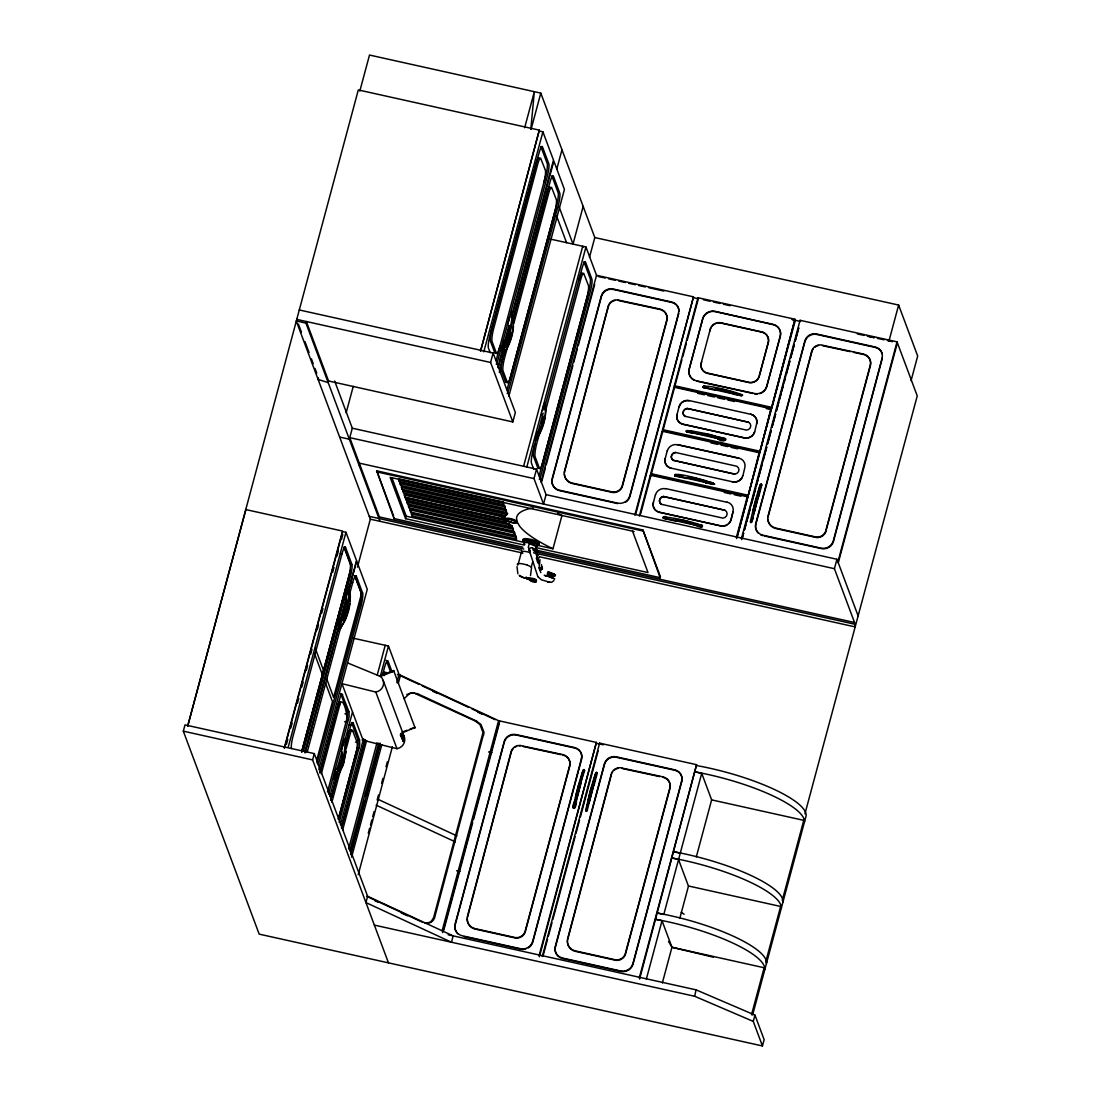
<?xml version="1.0" encoding="UTF-8"?>
<svg xmlns="http://www.w3.org/2000/svg" width="1101" height="1101" viewBox="0 0 1101 1101"><rect width="100%" height="100%" fill="white"/><g stroke="black" fill="none" stroke-linecap="round" stroke-linejoin="round"><path stroke-width="1.5" d="M530.503 575.562L531.301 569.327M342.356 757.337L342.232 753.772M511.924 318.34L509.295 335.048L501.973 350.462L506.955 341.902L510.093 333.286M350.283 600.788L350.228 597.1M349.058 593.797L346.237 610.477L338.75 625.836L343.842 617.317L347.076 608.729M503.804 342.769L503.652 342.287M505.249 346.636L505.098 346.168M537.467 432.831C535.926 433.629 533.145 449.827 537.192 432.363M340.677 618.156C338.984 619.34 336.273 634.782 340.415 617.689M536.352 546.88L535.953 548.752M517.002 566.616L517.855 573.69M335.819 769.062L333.988 776.783M535.526 581.562L530.902 580.709M513.451 325.924C513.038 335.475 508.8 347.682 503.336 353.889C510.63 343.085 514.938 329.364 512.791 316.166M530.833 129.12L534.343 91.672L524.654 127.757M350.132 600.348L349.581 606.403M344.998 748.831C351.081 750.235 320.873 800.964 339.383 768.14C343.691 761.19 345.975 743.987 344.696 739.555M346.058 751.666L343.237 765.099L335.475 779.907L340.443 770.975L344.09 761.286L345.92 744.882M426.445 923.381L430.89 921.812L433.519 917.945L483.022 732.482L479.981 724.637L475.426 721.1L413.893 692.942M424.917 923.078C428.881 924.056 433.367 921.895 434.537 917.862L484.041 732.399L480.999 724.554L476.444 721.017L417.54 693.713L411.279 692.777M575.341 799.932C569.368 810.405 576.731 811.657 576.415 800.179M581.397 782.288L580.722 782.715L584.617 770.562L583.984 769.489L582.264 772.365L577.695 787.71L573.084 807.556L573.649 808.23L574.543 807.886L584.053 769.654L583.09 770.218L579.993 781.861M587.246 804.693C584.438 823.218 588.443 797.207 589.131 803.345M592.599 784.669L593.15 785.577L594.113 784.999L597.224 773.356L596.591 772.296L594.87 775.173L590.301 790.518L585.691 810.364L586.255 811.038L587.15 810.68L596.659 772.448L595.696 773.026L592.599 784.669L594.113 784.999M757.571 497.115L758.713 496.606L761.823 484.963L761.19 483.903L759.47 486.78L754.901 502.111L750.29 521.97L750.854 522.631L751.749 522.287L761.259 484.055L760.296 484.633L757.584 494.817M694.277 525.136C691.676 522.7 702.892 530.338 702.466 525.604C690.891 521.406 678.629 518.805 666.408 517.112C665.321 515.832 661.481 517.043 663.559 518.433L675.463 521.076L676.427 520.236M716.049 389.162L715.127 390.208L703.222 387.566C700.842 381.152 765.401 400.31 733.94 394.254M676.454 520.319L675.629 520.993M511.717 312.106L511.91 315.739M349.801 603.692L346.264 617.124L339.989 629.249L345.053 620.703L348.274 612.06M576.704 799.326L581.039 783.059M587.838 801.803L588.429 798.665M589.296 802.134L593.645 785.853M753.896 513.727L758.245 497.459M341.888 753.703L341.861 754.515L341.695 752.079M575.493 797.523L577.172 790.284M752.699 511.937L756.772 497.129M510.63 335.819L508.979 341.269L506.143 345.342M347.531 611.206L345.81 616.643M346.333 607.862L344.613 613.285L341.737 617.344M510.424 332.172L512.006 322.043L511.346 312.299M448.121 934.763L696.066 989.854L694.648 996.267L374.354 925.101M343.182 762.002L339.562 770.356M327.479 792.032L347.544 716.311L347.365 711.342L340.704 693.768M328.649 794.041L349.168 716.668L348.976 711.7L341.943 693.933L340.223 696.919L319.758 773.026M338.516 818.704L358.142 744.634L357.949 739.666L351.591 722.655L353.215 723.013L359.559 740.023L359.752 744.992L339.246 822.364M501.492 349.334C500.583 356.256 507.024 325.827 501.657 349.815M502.951 353.201C502.152 359.876 508.359 329.915 503.102 353.696M541.609 414.004L541.527 415.022M348.604 610.945L349.389 607.546M347.421 607.614L349.127 597.499L348.893 587.439L349.1 591.196M341.585 620.647L339.438 629.125L340.773 624.432M346.209 602.674L346.264 603.486M345.026 599.371C348.081 593.921 350.421 574.694 345.494 600.114M588.842 796.863L589.296 794.977M340.883 750.662C343.966 745.625 346.471 725.765 341.351 751.419M336.878 771.897L334.897 779.811L336.3 775.145M733.046 511.924L731.036 519.933A8.533 8.134 -20.5 0 1 728.807 523.649M742.858 475.935L744.799 467.732A8.395 8.01 -20.5 0 0 738.84 458.085L677.445 444.57M507.946 323.942L509.625 317.349M542.449 410.701L544.128 404.108M320.13 771.952L338.337 703.842L339.466 701.461L340.443 701.901M321.299 773.948L339.769 704.915C342.604 693.658 348.921 717.26 346.182 722.091L344.572 721.733M345.659 744.386C348.246 742.693 346.746 725.807 352.76 731.023L357.275 742.872L357.233 748.212L338.255 819.323M346.402 748.033L350.751 731.862L351.893 729.977L352.76 731.023M348.384 594.416L349.54 590.7M467.485 917.381L510.988 753.18A8.629 8.23 -20.5 0 1 513.272 748.597M567.676 939.635L611.193 775.448A8.629 8.23 -20.5 0 1 611.482 774.196M768.126 516.809L811.643 352.623A8.629 8.23 -20.5 0 1 811.932 351.37M539.311 130.152L480.559 351.109L539.311 130.152L358.307 89.938L187.652 726.288L245.895 509.598M368.285 833.251L369.619 828.269M370.5 824.938L371.835 819.956M372.716 816.639L374.051 811.657M377.148 800.028L378.483 795.032M381.579 783.403L382.914 778.421M386.011 766.791L387.346 761.809M358.224 874.703L392.355 746.781M678.698 313.647L629.965 496.317A10.074 9.62 -20.5 0 1 625.327 502.359M752.244 520.828L753.001 518.034M882.245 358.651L833.498 541.334A10.074 9.62 -20.5 0 1 821.277 548.601L764.727 536.049M696.066 989.854L754.956 1015.108L764.135 1039.661L762.442 1045.95L259.175 934.13L183.316 731.16L185.009 724.885L314.294 753.607L367.624 896.283L365.931 902.572L451.479 942.236L453.144 935.891L367.624 896.283M359.807 91.122L369.509 55.05L540.811 93.117L594.801 237.555L589.503 257.221M380.024 521.337L305.94 323.102L306.353 321.52L328.58 381.001L328.167 382.57L318.106 379.473L318.533 377.904M346.154 412.82L353.256 386.355M334.649 381.015L352.292 428.206L349.334 439.216L339.631 437.056M358.857 464.705L359.284 463.136L834.42 568.694L854.541 622.505L855.174 626.909L539.531 556.776M284.306 747.772L342.535 531.067L245.564 509.515M284.498 748.281L342.728 531.577L345.962 532.292L356.545 560.615L348.535 590.397M286.439 744.345L287.76 739.418M290.843 727.94L292.164 723.027M297.449 703.346L298.77 698.433M301.853 686.955L303.174 682.042M306.257 670.564L307.578 665.637M310.675 654.159L311.996 649.246M317.212 629.827L318.533 624.9M321.616 613.408L322.937 608.495M332.64 572.382L333.961 567.455M337.057 555.964L338.379 551.037M341.461 539.559L342.796 534.604M288.173 747.345L345.962 532.292M301.867 750.923L348.797 576.291A10.074 1.707 -77.5 0 0 350.269 564.029L343.925 547.018L345.535 547.376A10.074 1.707 -77.5 0 0 341.943 553.982L292.907 736.679A9.744 1.651 -77.5 0 0 291.49 748.529M522.879 547.183L393.979 518.543L376.762 470.87L642.943 530.008L660.407 576.745L660.16 577.681L536.27 550.156M301.743 751.79L350.641 569.823M301.894 752.162L350.779 570.208M303.491 751.281L350.421 576.649A10.074 1.707 -77.5 0 0 351.893 564.386L345.535 547.376M304.977 752.506L340.099 621.817M340.98 618.514L346.32 598.669M305.128 752.878L340.237 622.203M341.131 618.886L346.457 599.04M348.687 590.769L356.683 561.001L367.266 589.31L318.822 769.627M307.207 752.093L341.076 625.863M342.865 619.216L346.43 605.935M349.554 594.306L352.678 582.677A10.074 1.707 -77.5 0 1 356.27 576.084L354.646 575.727L361.004 592.723A10.074 1.707 -77.5 0 1 359.532 604.986L361.142 605.344L318.189 765.154M357.44 567.166L370.335 519.19L296.238 320.941L305.94 323.102M388.474 962.866L312.601 759.896L314.294 753.607M378.978 518.516L379.391 516.933L349.76 437.647L533.999 478.577L543.522 504.065L546.055 494.638L536.531 469.15L352.292 428.206M316.648 760.557L332.474 701.695L325.373 682.703M317.019 763.144L361.816 596.866M398.617 479.802L398.865 478.866L503.267 502.056L503.694 504.822L399.291 481.619L398.617 479.802L503.019 503.006L503.694 504.822M399.291 481.619L399.539 480.683M400.007 483.545L400.255 482.596L504.657 505.799L505.125 508.662L400.723 485.472L400.007 483.545L504.409 506.735L505.125 508.662M400.723 485.472L400.255 482.596M401.466 487.454L401.727 486.504L506.13 509.708L506.584 512.557L402.182 489.367L401.466 487.454L505.868 510.644L506.584 512.557M393.979 518.543L394.227 517.594M402.182 489.367L401.727 486.504M402.925 491.349L403.172 490.399L507.575 513.603L505.4 515.777L403.599 493.152L402.925 491.349L507.327 514.539M404.315 495.065L404.562 494.115L504.657 516.355L504.506 519.672L405.264 497.624L404.315 495.065L504.409 517.305M405.264 497.624L404.562 494.115M405.54 498.354L405.801 497.404L505.125 519.479L506.295 522.411L406.228 500.184L405.54 498.354L504.864 520.415L506.295 522.411M406.228 500.184L406.475 499.235M406.93 502.056L407.177 501.12L508.91 523.718L512.282 526.195L512.034 527.131L407.631 503.941L406.93 502.056L508.648 524.668L512.034 527.131M407.631 503.941L407.177 501.12M329.928 796.133L336.135 773.026M337.016 769.737L341.902 751.584M344.558 741.675L352.54 711.975M408.375 505.937L408.636 504.987L513.038 528.191L513.52 531.122L409.118 507.933L408.375 505.937L512.777 529.127L513.52 531.122M524.296 545.078L405.595 518.695L406.269 516.19L391.997 478.013M330.713 800.276L337.746 773.975M338.626 770.686L339.948 765.759M330.795 799.684L337.016 776.522M338.791 769.902L342.796 755.011M345.466 745.088L351.205 724.004L352.1 722.462L353.215 723.013M409.118 507.933L409.379 506.983M409.847 509.846L410.095 508.91L514.497 532.1L515.103 535.347L410.701 512.144L409.847 509.846L514.236 533.049L515.103 535.347M331.883 802.271L340.237 771.044M341.117 767.755L342.439 762.828M410.701 512.144L410.948 511.208M411.389 513.974L411.636 513.038L516.039 536.228L516.534 539.16L412.132 515.956L411.389 513.974L515.791 537.178L516.534 539.16M412.132 515.956L411.636 513.038M377.23 675.064L385.226 645.296M340.457 824.663L363.564 738.647M380.451 675.78L388.46 646.012L353.572 638.263M341.448 828.103L365.009 740.189M341.668 826.934L365.133 739.611M382.405 675.353L384.607 667.123A9.744 1.651 -77.5 0 1 388.047 661.109L392.08 671.927M342.617 830.126L366.633 740.546M531.122 129.189L540.811 93.117M348.563 849.05L377.024 742.735M349.733 851.073L378.703 743.106M539.669 131.088L542.903 131.817L483.779 351.825L483.435 350.875M350.889 852.353L364.665 801.074M366 796.119L380.217 743.189M350.6 854.637L380.368 743.808M396.814 682.606L399.044 674.335L388.46 646.012M351.591 857.156L381.813 744.675M398.259 683.473L400.489 675.202L498.588 720.687L442.148 930.772M328.58 381.001L512.818 421.931L490.592 362.463L493.124 353.036L299.197 309.945M497.927 366.908L509.034 325.552M511.263 317.281L553.486 160.127L542.903 131.817M498.285 367.858L504.506 344.696M505.387 341.379L509.391 326.502M511.607 318.23L553.844 161.076L564.428 189.4L508.868 396.167M504.396 351.88L500.845 365.064A10.074 1.707 -77.5 0 0 499.372 372.551M505.717 346.939L509.254 333.754M512.805 320.584L549.991 182.188A9.744 1.651 -77.5 0 1 553.418 176.174L559.776 193.17A9.744 1.651 -77.5 0 1 558.345 205.02L509.323 387.731A10.074 1.707 -77.5 0 1 507.217 393.566M504.602 351.467L502.827 358.1A10.79 1.817 -77.5 0 0 501.354 370.363L505.579 381.703A8.904 1.5 -77.5 0 0 507.01 381.469M506.377 344.833L509.488 333.218M513.052 319.951L546.853 193.872A8.629 1.459 -77.5 0 1 550.28 187.858M511.112 333.575L504.437 358.458A10.79 1.817 -77.5 0 0 502.964 370.72L507.203 382.061A8.904 1.5 -77.5 0 0 510.795 375.469L554.876 211.406A9.675 1.638 -77.5 0 0 556.308 199.542L551.89 188.216A8.629 1.459 -77.5 0 0 548.463 194.23L513.782 323.625M556.693 169.43L561.978 149.75M512.818 421.931L515.351 412.503L493.124 353.036M503.019 503.006L503.267 502.056M583.158 206.396L573.015 244.105L558.909 206.355M504.409 506.735L504.657 505.799M505.868 510.644L506.13 509.708M505.4 515.777L507.575 513.603M504.506 519.672L504.657 516.355M504.864 520.415L505.125 519.479M523.594 466.274L582.718 246.266L583.062 247.216M508.648 524.668L508.91 523.718M526.828 466.989L585.952 246.982L549.908 238.972M543.137 413.068L532.953 450.97A10.074 1.707 -77.5 0 0 531.48 463.232L533.792 469.411M544.032 409.778L582.099 268.094A9.744 1.651 -77.5 0 1 585.526 262.079L591.884 279.076A9.744 1.651 -77.5 0 1 590.466 290.925L541.431 473.636A10.074 1.707 -77.5 0 1 539.325 479.472M512.777 529.127L513.038 528.191M539.655 432.762L536.545 444.364A10.79 1.817 -77.5 0 0 535.072 456.626L539.311 467.966A8.904 1.5 -77.5 0 0 542.903 461.374L586.984 297.311A9.675 1.638 -77.5 0 0 588.416 285.448L583.998 274.121A8.629 1.459 -77.5 0 0 580.571 280.136L545.435 411.196M540.55 429.445L543.22 419.481M514.236 533.049L514.497 532.1M515.791 537.178L516.039 536.228M533.999 478.577L536.531 469.15M518.31 563.698L521.434 552.069M540.976 482.087L596.536 275.305L693.506 296.843L635.621 514.497M541.775 481.371L545.325 468.131M546.22 464.828L572.878 365.573M573.772 362.27L577.323 349.031M578.218 345.728L594.664 284.526M531.315 566.946L532.664 561.964M442.533 932.616L499.427 720.88L596.398 742.418L539.407 956.755M443.772 930.249L472.673 822.681M473.554 819.419L499.359 723.385M536.325 545.078L552.991 548.78L561.95 515.474A107.21 26.575 15 0 1 557.78 513.424M634.823 515.199L693.506 296.843M639.364 515.984L650.319 475.178L747.29 496.73L747.648 497.666M759.112 452.717L748.061 496.097L651.104 474.559L650.746 473.609L662.141 431.179L759.112 452.717L759.47 453.667M770.934 408.719L759.896 452.098L662.926 430.546L662.568 429.61L673.977 387.18L770.934 408.719L771.292 409.668L766.282 408.554M794.977 319.249L771.691 408.196L674.72 386.657L674.362 385.708L698.006 297.71L794.977 319.249L737.161 537.054M640.644 513.85L681.918 359.862M682.744 356.765L686.363 343.319M687.217 340.168L698.364 298.646M660.16 577.681L642.943 530.008M655.425 494.638L653.388 502.675A8.395 8.01 -20.5 0 0 659.361 512.337L720.591 525.948A8.533 8.134 -20.5 0 0 727.045 524.984M667.247 450.626L665.21 458.677A8.395 8.01 -20.5 0 0 671.183 468.324M539.05 955.806L596.398 742.418M542.284 956.521L599.632 743.134L696.589 764.686L639.612 979.023M543.082 955.819L547.527 939.277M548.422 935.974L551.973 922.734M552.867 919.431L575.094 836.719M575.974 833.402L579.539 820.176M580.42 816.859L598.201 750.703M736.335 537.522L747.29 496.73M736.665 538.554L795.335 320.198L791.991 319.455L800.523 321.492L800.083 320.308L897.04 341.861L917.243 395.906L804.941 813.832M741.4 538.664L800.083 320.308M741.757 539.614L743.533 532.994M744.427 529.691L766.654 446.978M767.535 443.662L771.099 430.436M771.98 427.119L775.544 413.893M776.425 410.59L789.761 360.963M790.656 357.646L794.206 344.42M795.101 341.104L798.652 327.878M742.294 538.196L743.629 533.228M744.51 529.925L745.845 524.957M746.739 521.654L750.29 508.414M751.185 505.111L755.63 488.569M756.511 485.252L757.846 480.297M758.74 476.981L762.291 463.755M763.186 460.452L766.736 447.212M767.631 443.909L771.182 430.67M772.076 427.367L775.627 414.127M776.522 410.824L778.737 402.553M779.632 399.236L780.967 394.282M781.848 390.965L783.183 386.011M784.077 382.694L785.412 377.739M786.293 374.423L789.857 361.197M790.738 357.88L794.289 344.654M795.183 341.338L798.734 328.112M639.254 978.073L696.589 764.686M646.328 979.147L662.018 920.725L655.645 919.321A89.828 22.268 15 0 1 764.823 969.541L764.149 967.751L671.94 947.259L668.5 941.383M701.722 773.342L711.631 799.877L803.758 820.341L804.432 822.13A89.828 22.268 15 0 0 695.254 771.911L701.722 773.342L663.807 914.463L657.338 913.032A89.828 22.268 15 0 1 766.502 963.251L765.842 961.462L780.623 906.453L688.4 885.975L678.491 859.441L672.119 858.023A89.828 22.268 15 0 1 781.283 908.256L780.623 906.453M662.348 982.959L671.94 947.259L662.018 920.725M679.799 918.344L688.497 885.988M696.314 856.895L711.631 799.877M888.934 341.131L898.636 305.06L594.801 237.555M834.42 568.694L836.953 559.267L546.055 494.638M837.93 561.868L897.04 341.861M838.274 562.804L897.398 342.796M911.077 380.629L917.683 356.036L898.636 305.06M751.501 1014.792L764.149 967.751M803.758 820.341L782.302 900.178L782.976 901.967A89.828 22.268 15 0 0 673.812 851.747L680.267 853.179M752.616 1014.971L806.111 815.855A89.828 22.268 15 0 0 696.947 765.622M762.442 1045.95L753.263 1021.398L754.956 1015.108M334.098 776.453L334.869 773.686M589.778 793.092L591.76 786.609M699.575 434.262L686.79 432.005L687.203 430.546L694.635 432.184M687.024 478.563L674.968 476.004L675.367 474.545L682.813 476.196M703.222 387.566L703.635 386.093L708.094 387.084M675.463 521.076L675.876 519.617M715.127 390.208L715.54 388.736M717.728 438.872L718.141 437.4C733.83 437.647 721.32 444.845 717.219 437.703M674.968 476.004C669.931 468.654 738.372 489.862 705.906 482.871L706.319 481.412L712.03 482.678M734.174 394.433L734.573 392.961L742.225 395.08L741.455 395.906L721.774 390.497L702.989 387.359L703.635 386.093M725.022 440.345L725.421 438.927L709.223 434.331L692.515 431.055L686.171 430.931L686.556 431.812L705.342 434.936L725.022 440.345L725.284 438.996M713.049 484.454L713.448 482.995L713.2 484.344L693.52 478.935L674.72 475.811L675.367 474.545M701.64 526.884L702.053 525.425L696.341 524.159M577.681 788.44L578.686 785.151M508.965 334.291L504.85 341.943M541.898 414.265L541.843 415.063M341.709 761.039L338.502 767.521M345.163 741.826L345.108 742.005M547.211 574.171L548.064 571.983C559.982 574.777 555.124 578.809 547.555 574.419M548.904 574.626L549.757 572.437M579.154 783.802L579.566 782.728M400.475 734.876L401.727 733.514L404.108 739.886L403.475 741.468L400.475 734.876L403.475 741.468M401.094 735.096L401.727 733.514M402.223 738.138L402.87 736.555M402.429 738.675L403.076 737.092M402.663 739.308L403.31 737.725M402.925 739.996L403.558 738.413M402.842 741.248L403.833 739.143M513.038 316.455L513.355 319.607M345.755 742.391L345.852 741.606L346.099 745.349M539.545 430.89L542.614 424.353L542.834 416.811M343.98 619.602L344.957 618.225M758.603 496.702L757.722 497.101M594.003 785.096L592.531 784.765M516.988 522.218L516.548 520.924A6.069 1.5 15 0 0 508.593 518.296A6.069 1.5 15 0 0 506.185 519.782M544.224 575.162L546 576.016M553.927 580.557L551.615 582.333L547.83 581.741M504.698 341.475L508.8 333.823L509.185 326.749M506.295 345.824L510.41 338.172L510.245 329.213M538.361 431.537L541.898 425.715L543.041 418.421M342.796 620.262L346.402 614.454L347.421 605.522M341.558 616.877L345.177 611.083L346.223 602.178M337.278 768.154L341.53 760.557L342.053 753.497M338.337 770.989L342.59 763.392L342.755 754.914M403.104 732.495L415.283 727.389L410.095 729.027M529.168 543.825L528.315 547.211L530.145 551.216M534.054 580.378L533.517 579.525C535.003 582.911 520.883 575.245 529.898 579.539M717.343 437.537L718.141 437.4M663.38 517.071L663.325 518.241L682.111 521.365L701.791 526.773L702.053 525.425M406.764 694.566L412.297 692.708M409.861 693.258L404.177 698.667M415.063 727.844L393.635 670.55L379.487 676.055M535.843 580.695C537.219 578.259 530.778 578.424 529.03 577.805M347.723 662.981L380.437 676.441L393.897 671.211L393.635 670.55M402.237 732.082L406.943 730.252M706.071 481.288L705.301 482.087L705.906 482.871M717.935 437.386L717.494 438.693M535.802 582.14C537.04 579.498 529.388 579.47 527.255 578.507M715.292 390.112L716.09 389.245M398.452 675.353L400.489 675.202M416.522 693.795L417.54 693.713M475.426 721.1L476.444 721.017M482.692 735.083L483.711 735M433.519 917.945L434.537 917.862M529.512 543.688L536.325 546.578M533.256 580.475L530.448 579.8M716.2 390.084L732.839 393.786M700.153 433.12L701.378 433.188M699.768 434.537L716.393 438.226M688.331 477.118L691.015 477.352M687.932 478.536L704.571 482.224M676.537 520.966L693.176 524.654M531.577 579.057L525.81 577.282L526.65 577.764M687.203 430.546L686.24 431.11L686.79 432.005M706.319 481.412L705.672 482.706M531.026 579.319L523.636 577.695L519.245 575.273M528.686 578.988L530.021 579.195L526.223 577.571M717.811 388.749L720.949 389.148M678.147 519.617L681.285 520.03M529.457 578.851L527.709 578.534L529.306 579.057M554.835 574.694L548.133 572.066M704.516 433.601L715.402 436.299M692.68 477.6L696.396 478.329M531.205 579.718L522.934 577.433M722.765 389.479L726.577 390.332M683.102 520.36L686.914 521.2M532.87 578.837L536.462 580.365M850.22 351.632L823.686 345.934A8.629 8.23 -20.5 0 0 822.433 345.535M853.55 352.348L863.501 354.494A9.675 9.221 -20.5 0 1 864.712 354.825M523.03 746.492L561.193 754.694M659.733 776.604L623.221 768.759A8.629 8.23 -20.5 0 0 621.982 768.36M532.691 579.291L536.393 580.874M696.52 381.084L752.919 393.442M738.909 458.277L677.514 444.763A8.395 8.01 -20.5 0 0 667.316 450.818M665.623 488.569L727.087 502.276M703.374 299.761L710.062 301.247M713.407 301.991L720.095 303.477M723.44 304.22L730.128 305.706M877.332 338.337L884.02 339.824M887.365 340.567L892.388 341.682M598.669 276.64L605.316 278.044M608.674 278.856L615.335 280.273M618.693 281.072L625.354 282.503M628.712 283.301L635.373 284.732M638.731 285.517L645.392 286.948M648.737 287.691L663.765 291.036M693.823 297.71L698.419 298.811L698.006 297.71M857.349 333.933L864.051 335.42M674.362 385.708L771.333 407.26M697.731 393.318L704.42 394.805M707.764 395.548L714.453 397.034M717.797 397.778L724.486 399.264M727.83 400.007L734.505 401.493M296.664 319.373L490.592 362.463M687.148 408.43L748.584 422.247A4.335 4.143 -20.5 0 1 746.478 430.106L685.042 416.288A4.432 4.225 -20.5 0 1 687.148 408.43L748.584 422.247M662.568 429.61L759.539 451.149M710.985 442.891L717.673 444.377M721.017 445.121L727.706 446.607M731.05 447.35L737.739 448.836M675.326 452.428L736.762 466.246A4.335 4.143 -20.5 0 1 734.656 474.104L673.22 460.287A4.432 4.225 -20.5 0 1 675.326 452.428L675.395 452.621A4.432 4.225 -20.5 0 0 673.289 460.479M673.22 460.287L734.656 474.104M760.296 484.633L761.823 484.963M650.746 473.609L747.717 495.161M724.238 492.464L730.926 493.95M734.271 494.693L740.959 496.179M663.504 496.427L724.94 510.245A4.335 4.143 -20.5 0 1 722.834 518.103L661.398 504.286A4.432 4.225 -20.5 0 1 663.504 496.427L663.573 496.62A4.432 4.225 -20.5 0 0 661.467 504.478L661.398 504.286M663.573 496.62L724.94 510.245M617.73 503.597L559.514 490.661A10.074 9.62 -20.5 0 1 552.358 479.086L601.531 296.21A9.744 9.303 -20.5 0 1 613.574 289.522L671.775 302.445A9.744 9.29 -20.5 0 1 679.014 311.211M663.972 516.975L668.431 517.965M376.501 471.806L642.695 530.957M634.135 531.508L390.139 477.352L405.595 518.695M501.45 517.993L504.753 518.722M508.979 525.452L512.282 526.195M406.269 516.19L524.654 542.49M535.994 547.665L648.007 572.561L632.552 531.205M379.391 516.933L523.787 549.014M537.219 552L854.541 622.505M369.275 516.355L521.681 550.225M538.472 553.954L854.115 624.074M370.335 519.19L522.741 553.046M340.333 553.624L341.943 553.982M350.269 564.029L351.893 564.386M348.797 576.291L350.421 576.649M351.054 582.319L352.678 582.677M361.004 592.723L362.614 593.081A10.074 1.707 -77.5 0 1 361.142 605.344M596.577 743.326L603.265 744.813M341.007 694.332L342.631 694.703M338.158 704.557L339.769 704.915M347.365 711.342L348.976 711.7M344.943 713.792L346.554 714.15M583.09 770.218L584.617 770.562M595.696 773.026L597.224 773.356M346.994 719.27L348.604 719.627M488.596 751.969L491.941 752.712M349.182 724.871L350.806 725.229M348.742 732.881L350.352 733.238M357.949 739.666L359.559 740.023M355.527 742.115L357.151 742.473M357.577 747.593L359.187 747.951M573.153 807.473L574.667 807.817M585.76 810.281L587.273 810.611M183.316 731.16L312.601 759.896M456.626 870.753L459.984 871.497M464.071 936.607L520.622 949.172A10.074 9.62 -20.5 0 0 525.81 948.979M548.05 573.745L553.679 575.837M530.902 579.608C517.181 575.107 538.595 583.833 532.595 579.58M671.94 947.259L713.407 957.209M342.452 683.79L375.799 692.061L396.979 748.708L362.05 740.037M538.059 576.924L541.417 579.8L549.509 582.181L547.569 581.672M698.323 478.77L700.195 479.265M555.565 574.915L551.243 573.47M547.527 575.892L545.945 576.098M728.449 390.814L730.224 391.337M688.799 521.695L690.561 522.204M554.395 574.584L552.991 574.103M701.97 479.775L704.97 480.807M529.182 578.837L530.792 579.401M545.27 575.906L546.619 576.277M404.108 739.886L401.108 733.294M731.835 391.86L733.225 392.369M692.171 522.727L693.561 523.236M549.096 576.429L554.739 578.92L545.559 575.52L546.784 576.043M527.434 565.198L529.306 565.997A7.335 1.817 15 0 1 531.177 567.208L531.632 567.896A7.335 1.817 15 0 1 531.384 568.419M534.646 551.106L533.421 550.583L532.664 548.16M535.857 551.615L536.627 554.051M533.572 552.743L534.783 553.266M538.458 554.821L537.384 556.473M539.215 557.244L538.141 558.895L540.109 570.235M539.972 559.68L539.669 563.74M541.499 564.524L541.788 568.859L540.729 570.497M539.352 567.813L540.577 568.336M521.943 577.185L519.493 575.864M532.87 581.823L529.994 580.433M694.373 996.144L753.263 1021.398M397.365 674.335L419.082 684.409M422.192 685.84L468.737 707.434M471.847 708.865L495.12 719.655M432.707 691.249L437.386 693.41M477.875 712.182L482.541 714.356M365.353 793.449L368.463 794.894M377.767 799.202L456.901 835.893M376.17 805.175L455.305 841.866M366.592 896.297L422.385 922.17M374.877 900.687L377.973 902.132M401.218 912.908L407.425 915.784M681.271 912.316L684.106 914.257M531.37 580.709L534.453 582.223L536.132 581.823M530.283 551.642L529.127 549.991L529.76 548.518A1.679 1.294 -17.4 0 1 532.044 547.899L536.93 549.977A1.679 1.294 -17.4 0 1 537.357 551.752L537.233 554.298M517.787 565.171L517.346 564.483A7.335 1.817 15 0 1 517.965 563.767L519.204 563.588A7.335 1.817 15 0 1 521.943 563.781L524.159 564.207A7.335 1.817 15 0 1 527.475 565.226M537.838 576.607L529.127 549.991A2.161 1.651 -17.4 0 1 529.43 548.917M540.866 572.671L538.747 567.552M836.953 559.267L858.133 615.913M685.042 416.288L685.111 416.467A4.432 4.225 -20.5 0 1 683.115 412.779M673.977 387.18L674.321 388.116M662.141 431.179L662.499 432.129M585.952 246.982L596.88 276.255M540.866 146.543L547.225 163.554A9.744 1.651 -77.5 0 1 545.793 175.403L496.771 358.1A10.074 1.707 -77.5 0 1 496.069 360.44M551.807 175.816L558.166 192.813A9.744 1.651 -77.5 0 1 556.734 204.662L507.699 387.359A10.074 1.707 -77.5 0 1 507.01 389.713M583.915 261.721L590.274 278.718A9.744 1.651 -77.5 0 1 588.842 290.568L539.807 473.279A10.074 1.707 -77.5 0 1 539.118 475.618M556.555 215.934L566.561 242.674M650.319 475.178L650.677 476.127M490.165 352.692L488.431 348.054A10.074 1.707 -77.5 0 1 489.904 335.791L539.05 152.929A9.744 1.651 -77.5 0 1 542.49 146.901L548.835 163.911A9.744 1.651 -77.5 0 1 547.417 175.761L498.381 358.458A10.074 1.707 -77.5 0 1 496.276 364.293M599.632 743.134L599.976 744.083M499.427 720.88L499.771 721.816M376.762 470.87L393.621 515.984M298.426 324.121L301.385 332.02M304.936 341.516L309.078 352.595M311.445 358.912L313.221 363.66M314.982 368.408L316.758 373.156M356.27 576.084L362.614 593.081M344.42 547.472L350.93 564.882M355.072 575.961L361.582 593.37L333.617 697.401L326.529 678.409M390.47 671.569L386.423 660.751A9.744 1.651 -77.5 0 0 386.093 660.27M383.231 680.542L404.411 737.188M341.957 683.652L363.124 740.299M315.285 648.338L324.162 672.078M314.129 652.632L323.006 676.372M534.494 548.931L537.536 558.634L536.311 558.111L537.825 562.969M542.449 415.407L542.999 417.293M508.8 325.346L509.336 327.231M345.852 600.774L346.388 602.66M545.009 402.36C547.431 415.614 543.192 429.72 535.609 440.483C541.747 430.23 546.715 417.816 545.408 405.319M350.256 594.444L349.994 590.7L350.379 597.554M542.256 566.946L542.408 569.121M536.325 549.716L536.476 551.876M510.974 332.708L510.974 334.456M552.991 548.78A107.21 26.575 15 0 1 519.383 525.838L517.14 521.86L516.548 518.254A107.21 26.575 15 0 1 533.049 508.015M516.355 522.438A6.069 1.5 15 0 1 514.139 522.424M511.167 521.86A6.069 1.5 15 0 1 509.653 521.42M508.263 520.897A6.069 1.5 15 0 1 507.079 520.346M523.581 540.467A8.395 2.078 15 0 1 530.269 539.229A8.395 2.078 15 0 1 539.187 543.935M529.086 541.623A4.707 1.17 15 0 1 531.425 542.146M532.567 542.518A4.707 1.17 15 0 1 534.398 543.371M524.337 542.16A8.395 2.078 15 0 1 525.535 539.573A8.395 2.078 15 0 1 536.517 542.394A8.395 2.078 15 0 1 537.233 545.463M526.402 541.21A4.707 1.17 15 0 1 530.407 541.21A4.707 1.17 15 0 1 535.141 543.165M380.437 676.441A9.248 8.822 -20.5 0 1 375.799 692.061M403.75 735.647A9.248 8.822 -20.5 0 1 396.979 748.708M384.125 675.629A8.629 1.459 -77.5 0 1 386.506 673.151M382.501 675.271A8.629 1.459 -77.5 0 1 384.896 672.794M759.773 393.608A10.074 9.62 -20.5 0 0 766.805 386.52L780.348 336.273A10.115 9.648 -20.5 0 0 773.163 324.657L715.196 311.624A10.253 9.785 -20.5 0 0 702.741 319.029L689.24 369.289A10.253 9.785 -20.5 0 0 694.057 380.189M757.171 394.034A10.074 9.62 -20.5 0 1 754.584 393.8M701.681 361.885A9.069 8.657 -20.5 0 0 708.975 373.679L747.414 382.212A8.904 8.491 -20.5 0 0 759.649 374.946L768.071 343.567A9.29 8.863 -20.5 0 0 760.887 331.951L722.476 323.419A9.069 8.657 -20.5 0 0 717.012 323.116M710.035 330.823A9.069 8.657 -20.5 0 1 711.439 327.025M712.278 325.924A9.069 8.657 -20.5 0 1 715.691 323.543M750.662 414.086A8.395 8.01 -20.5 0 1 756.635 423.734L754.68 431.922A8.533 8.134 -20.5 0 1 744.248 437.95L683.005 424.325A8.395 8.01 -20.5 0 1 677.032 414.678L679.069 406.627A8.395 8.01 -20.5 0 1 689.267 400.571L750.731 414.279A8.395 8.01 -20.5 0 1 756.704 423.926M754.612 431.743A8.533 8.134 -20.5 0 1 744.166 437.758L682.937 424.146A8.395 8.01 -20.5 0 1 676.964 414.485M679.138 406.82A8.395 8.01 -20.5 0 1 689.336 400.75M683.253 411.898A4.432 4.225 -20.5 0 1 687.23 408.609M742.79 475.742A8.533 8.134 -20.5 0 1 732.344 481.756L671.115 468.145A8.395 8.01 -20.5 0 1 665.142 458.484M741.991 477.93A8.533 8.134 -20.5 0 1 732.413 481.949M727.018 502.084A8.395 8.01 -20.5 0 1 732.977 511.745L730.968 519.741A8.533 8.134 -20.5 0 1 720.522 525.755L659.279 512.144A8.395 8.01 -20.5 0 1 653.32 502.496M655.494 494.817A8.395 8.01 -20.5 0 1 665.692 488.761M457.906 933.896A10.074 9.62 -20.5 0 1 455.25 924.647L504.423 741.771A9.744 9.303 -20.5 0 1 516.465 735.083L574.667 748.019A9.744 9.29 -20.5 0 1 581.589 759.208L532.856 941.892A10.074 9.62 -20.5 0 1 528.219 947.933M562.845 755.052A9.675 9.221 -20.5 0 1 569.768 766.241L525.686 930.304A8.904 8.491 -20.5 0 1 513.451 937.584L474.641 928.955A10.79 10.294 -20.5 0 1 467.306 918.619M515.378 746.987A8.629 8.23 -20.5 0 1 516.575 746.437M519.163 745.872A8.629 8.23 -20.5 0 1 520.484 745.886M663.05 777.306A9.675 9.221 -20.5 0 1 669.972 788.509L625.891 952.571A8.904 8.491 -20.5 0 1 613.656 959.852L574.846 951.223A10.79 10.294 -20.5 0 1 567.634 943.351M567.497 942.126A10.79 10.294 -20.5 0 1 567.51 940.873M611.977 772.998A8.629 8.23 -20.5 0 1 612.638 771.87M614.468 769.984A8.629 8.23 -20.5 0 1 618.06 768.319M543.935 182.133A9.675 1.638 -77.5 0 0 545.367 170.283L540.949 158.957A8.629 1.459 -77.5 0 0 537.522 164.971L493.496 329.199A10.79 1.817 -77.5 0 0 492.023 341.461L496.262 352.802A8.904 1.5 -77.5 0 0 499.854 346.196M495.739 352.747A8.904 1.5 -77.5 0 1 494.652 352.43L490.413 341.104A10.79 1.817 -77.5 0 1 491.886 328.841L535.912 164.613A8.629 1.459 -77.5 0 1 539.229 158.104M538.788 467.925A8.904 1.5 -77.5 0 1 537.701 467.608L533.462 456.268A10.79 1.817 -77.5 0 1 534.935 444.006M578.961 279.778A8.629 1.459 -77.5 0 1 582.388 273.764M662.307 310.317A9.675 9.221 -20.5 0 1 666.876 320.68L622.794 484.743A8.904 8.491 -20.5 0 1 610.56 492.009L571.749 483.394A10.79 10.294 -20.5 0 1 564.4 474.283M661.164 309.821A9.675 9.221 -20.5 0 0 659.953 309.477L620.138 300.931A8.629 8.23 -20.5 0 0 617.592 300.325M564.414 473.045A10.79 10.294 -20.5 0 1 564.593 471.806L608.096 307.619A8.629 8.23 -20.5 0 1 612.486 301.426M613.684 300.862A8.629 8.23 -20.5 0 1 614.964 300.49M763.062 535.678A10.074 9.62 -20.5 0 1 760.64 534.797M758.548 533.338A10.074 9.62 -20.5 0 1 755.905 524.09L805.079 341.214A9.744 9.303 -20.5 0 1 817.107 334.525L875.323 347.462A9.744 9.29 -20.5 0 1 882.218 353.82M865.854 355.32A9.675 9.221 -20.5 0 1 870.423 365.683L826.342 529.746A8.904 8.491 -20.5 0 1 814.107 537.027L775.297 528.397A10.79 10.294 -20.5 0 1 767.947 519.3M812.428 350.173A8.629 8.23 -20.5 0 1 813.088 349.058M814.919 347.159A8.629 8.23 -20.5 0 1 818.511 345.494M524.916 544.5A6.716 1.665 15 0 1 525.989 542.518A6.716 1.665 15 0 1 534.563 544.665A6.716 1.665 15 0 1 535.733 547.197M524.489 542.683A7.39 1.83 15 0 1 530.806 541.444A7.39 1.83 15 0 1 536.875 545.835M522.562 553.308A6.716 1.665 15 0 1 522.892 551.34A6.716 1.665 15 0 1 530.393 552.716M607.931 307.151L564.414 471.338A10.79 10.294 -20.5 0 0 571.57 482.912L610.394 491.541A8.904 8.491 -20.5 0 0 622.615 484.275L666.697 320.212A9.675 9.221 -20.5 0 0 659.774 309.009L619.959 300.449A8.629 8.23 -20.5 0 0 607.931 307.151M510.823 752.712L467.306 916.899A10.79 10.294 -20.5 0 0 474.462 928.487L513.286 937.116A8.904 8.491 -20.5 0 0 525.507 929.836L569.589 765.773A9.675 9.221 -20.5 0 0 562.666 754.57L522.851 746.024A8.629 8.23 -20.5 0 0 510.823 752.712M611.014 774.98L567.497 939.167A10.79 10.294 -20.5 0 0 574.667 950.755L613.477 959.37A8.904 8.491 -20.5 0 0 625.712 952.104L669.793 788.041A9.675 9.221 -20.5 0 0 662.871 776.838L623.056 768.292A8.629 8.23 -20.5 0 0 611.014 774.98M811.465 352.155L767.947 516.341A10.79 10.294 -20.5 0 0 775.118 527.93L813.928 536.545A8.904 8.491 -20.5 0 0 826.163 529.278L870.244 365.215A9.675 9.221 -20.5 0 0 863.322 354.013L823.507 345.466A8.629 8.23 -20.5 0 0 811.465 352.155M678.533 313.179L629.786 495.849A10.074 9.62 -20.5 0 1 617.551 503.129L559.349 490.193A10.074 9.62 -20.5 0 1 552.179 478.605L601.366 295.729A9.744 9.303 -20.5 0 1 613.395 289.04L671.596 301.977A9.744 9.29 -20.5 0 1 678.533 313.179M581.424 758.74L532.678 941.424A10.074 9.62 -20.5 0 1 520.443 948.69L462.241 935.767A10.074 9.62 -20.5 0 1 455.071 924.179L504.258 741.303A9.744 9.303 -20.5 0 1 516.286 734.615L574.488 747.538A9.744 9.29 -20.5 0 1 581.424 758.74M681.615 781.008L632.869 963.678A10.074 9.62 -20.5 0 1 620.647 970.958L562.432 958.021A10.074 9.62 -20.5 0 1 555.276 946.447L604.449 763.571A9.744 9.303 -20.5 0 1 616.491 756.869L674.693 769.805A9.744 9.29 -20.5 0 1 681.615 781.008M681.794 781.476L633.047 964.159A10.074 9.62 -20.5 0 1 620.826 971.426L562.611 958.503A10.074 9.62 -20.5 0 1 555.455 946.915L604.628 764.039A9.744 9.303 -20.5 0 1 616.656 757.35L674.872 770.273A9.744 9.29 -20.5 0 1 681.794 781.476M882.066 358.183L833.319 540.866A10.074 9.62 -20.5 0 1 821.098 548.133L762.883 535.196A10.074 9.62 -20.5 0 1 755.726 523.622L804.9 340.746A9.744 9.303 -20.5 0 1 816.942 334.057L875.144 346.98A9.744 9.29 -20.5 0 1 882.066 358.183M702.631 318.753L689.13 369A10.253 9.785 -20.5 0 0 696.424 380.795L754.474 393.511A10.074 9.62 -20.5 0 0 766.709 386.245L780.237 335.998A10.115 9.648 -20.5 0 0 773.053 324.368L715.086 311.349A10.253 9.785 -20.5 0 0 702.631 318.753M709.925 330.534L701.585 361.596A9.069 8.657 -20.5 0 0 708.865 373.39L747.304 381.937A8.904 8.491 -20.5 0 0 759.539 374.657L767.975 343.292A9.29 8.863 -20.5 0 0 760.777 331.662L722.38 323.13A9.069 8.657 -20.5 0 0 709.925 330.534M517.03 522.576L516.823 522.851A6.069 1.5 15 0 1 508.084 521.53A6.069 1.5 15 0 1 507.176 518.846A6.069 1.5 15 0 1 516.383 521.557L517.03 522.576M874.084 337.622L867.299 336.122L874.084 337.635M508.318 521.2A4.707 1.17 15 0 0 515.695 522.314A4.707 1.17 15 0 0 509.584 519.452A4.707 1.17 15 0 0 508.318 521.2"/></g></svg>
